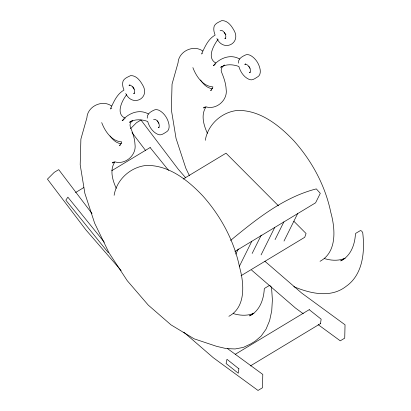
<?xml version="1.0" encoding="UTF-8"?>
<svg xmlns="http://www.w3.org/2000/svg" width="411" height="411" viewBox="0 0 411 411"><rect width="100%" height="100%" fill="white"/><g stroke="black" fill="none" stroke-linecap="round" stroke-linejoin="round"><path stroke-width="0.62" d="M147.23 118.188C146.717 114.006 150.632 111.684 153.904 110.194C155.682 109.146 157.87 109.68 159.591 110.58C164.631 113.534 168.022 118.985 169.013 124.687C169.332 127.091 169.127 130.061 166.948 131.566C164.292 133.056 161.41 135.923 158.101 134.474C152.743 132.234 149.224 126.891 147.688 121.456C141.831 119.339 134.962 118.82 129.501 122.288L132.476 120.495M238.39 63.186C237.882 59.004 241.796 56.682 245.069 55.192C246.847 54.144 249.035 54.678 250.751 55.577C255.796 58.532 259.187 63.982 260.178 69.685C260.497 72.089 260.291 75.059 258.113 76.564C255.457 78.054 252.575 80.921 249.266 79.472C243.908 77.227 240.389 71.884 238.853 66.454C232.996 64.337 226.127 63.818 220.666 67.286L222.156 66.392M320.523 323.601L321.13 319.157L309.221 309.678M114.119 195.307C116.673 179.422 130.688 166.892 146.552 165.417C169.024 165.099 188.022 180.301 202.721 195.811C220.774 216.006 234.126 240.692 239.608 267.314C244.098 283.441 246.168 307.022 228.876 316.3M205.284 140.305C207.838 124.42 221.853 111.89 237.717 110.41C260.189 110.097 279.187 125.298 293.886 140.809C311.939 161.004 325.291 185.69 330.773 212.312C335.263 228.439 337.333 252.02 320.041 261.298M235.765 254.126L238.318 248.984M239.31 266.441L251.804 241.293M252.149 253.443L261.237 235.159M261.088 254.897L274.718 227.468M275.067 239.618L283.867 221.904M284.001 241.072L297.631 213.643M114.761 162.078C109.46 170.01 112.614 180.357 116.226 188.325M205.926 107.076C200.625 115.008 203.779 125.355 207.391 133.318M126.645 94.674C122.026 100.613 115.311 113.883 125.216 118.214M218.159 39.184C213.617 45.277 206.445 57.936 215.862 63.063M130.544 128.664L136.509 122.704L140.968 120.017L178.163 169.106L185.731 177.84M132.589 120.824C130.246 122.041 129.506 124.754 130.385 127.127C132.645 132.645 134.695 138.317 134.988 144.328C136.735 155.209 125.139 165.119 114.767 161.821L112.311 162.936L113.801 162.037M224.668 65.005C222.084 66.438 220.353 69.212 221.55 72.125C223.805 77.638 225.86 83.315 226.153 89.326C227.894 100.207 216.304 110.117 205.932 106.819L203.476 107.934L204.961 107.035M230.576 240.414C256.294 219.315 283.456 197.29 316.311 188.896L320.297 193.345L315.591 202.808L234.922 251.475M129.958 84.769L128.967 85.37C131.463 84.697 133.118 87.471 134.269 89.223M134.68 93.102L133.688 93.698C135.425 92.47 134.515 89.906 133.693 88.38M225.845 38.095L224.853 38.696C226.589 37.468 225.68 34.904 224.853 33.378M111.807 108.103L110.323 109.002C113.693 102.252 116.693 94.16 123.963 90.112C122.843 87.286 122.077 84.065 123.069 81.085C124.384 78.141 127.908 77.037 130.549 75.645C135.979 75.234 139.946 80.273 142.345 84.538C151.037 97.941 132.589 107.739 125.73 93.508M202.474 53.399L201.488 54C204.853 47.25 207.858 39.158 215.128 35.11C214.008 32.284 213.242 29.058 214.234 26.083C215.544 23.139 219.073 22.035 221.714 20.642C227.139 20.231 231.11 25.271 233.51 29.535C242.202 42.939 223.754 52.736 216.895 38.5M124.096 119.565L122.113 120.762C128.278 113.169 139.35 108.668 148.428 114.011M215.256 64.563L213.278 65.755C219.443 58.167 230.514 53.666 239.592 59.009M245.747 63.813L244.761 64.409C247.258 63.736 248.907 66.515 250.063 68.267M120.459 144.975L119.467 145.571L121.235 143.434L121.743 141.923C111.628 141.225 104.985 131.304 101.712 122.612M211.624 89.973L210.632 90.569L212.4 88.427L212.908 86.921C202.793 86.223 196.15 76.302 192.877 67.609M159.309 127.148L158.317 127.744C160.049 126.516 159.144 123.952 158.317 122.427M250.474 72.141L249.482 72.742C251.213 71.514 250.304 68.95 249.482 67.425M75.557 192.533L83.787 187.565M111.771 170.683L150.19 147.503M183.219 179.011L226.019 153.185L278.483 205.829M241.072 275.704L304.731 237.296L306.072 233.515L293.86 221.262M235.205 354.333L309.288 309.637M250.35 365.939L320.595 323.555M220.132 30.363C222.978 29.649 224.406 33.014 225.916 34.755M153.596 119.416C156.093 118.743 157.742 121.517 158.898 123.269M212.487 88.673C207.236 88.396 203.245 84.101 200.537 79.97M121.322 143.675C116.483 143.47 112.742 139.668 110.03 136M324.5 258.606C331.204 260.615 338.613 261.088 345.142 258.211L340.683 260.903C350.763 256.135 354.893 244.53 355.428 234.065L355.834 233.289L360.447 230.54L361.803 231.152L362.738 232.878C364.958 251.63 363 274.502 346.201 286.287C330.819 298.458 310.31 293.526 293.808 286.667M233.335 313.608C240.039 315.622 247.448 316.09 253.977 313.213L249.518 315.905C259.598 311.137 263.728 299.532 264.268 289.067L264.669 288.291L269.282 285.547L270.032 285.686L270.998 286.59L271.573 287.88L272.39 299.814L271.728 310.824L269.601 320.667L266.056 329.139L261.165 336.064L255.036 341.294L250.576 343.981L243.333 347.408L235.133 348.954L226.148 348.585L216.566 346.319L194.167 338.839L170.986 324.849L148.268 305.111L127.246 280.692L109.049 252.904L94.664 223.25L84.866 193.34L80.191 164.78L80.885 139.118L86.911 117.746C87.471 106.377 102.277 99.282 111.571 106.007M202.736 51.005C193.442 44.28 178.636 51.375 178.076 62.739L172.05 84.116L171.356 109.778L176.031 138.337L185.829 168.248L189.425 175.661M303.251 313.737L295.54 308.091L251.547 270.053M318.16 324.649L340.267 340.827L344.726 338.14L345.04 324.803L301.7 293.079L264.879 261.242M227.191 348.364L262.793 374.426L262.48 387.758L258.021 390.45L213.294 357.714L183.804 332.216M121.158 270.541L85.827 229.795L47.445 179.139L54.262 172.327L58.722 169.64L92.043 213.617M150.118 147.549L168.546 170.329M104.327 242.243L67.872 197.167L65.837 200.178L108.304 252.678M132.018 132.589L145.586 150.493M248.876 66.371L249.215 67.039M224.247 32.325L224.591 32.993M158.05 122.041L157.439 120.695M133.426 87.995L132.81 86.649M238.883 368.78L238.277 373.219L226.096 363.524L226.975 359.301L238.883 368.78"/></g></svg>
